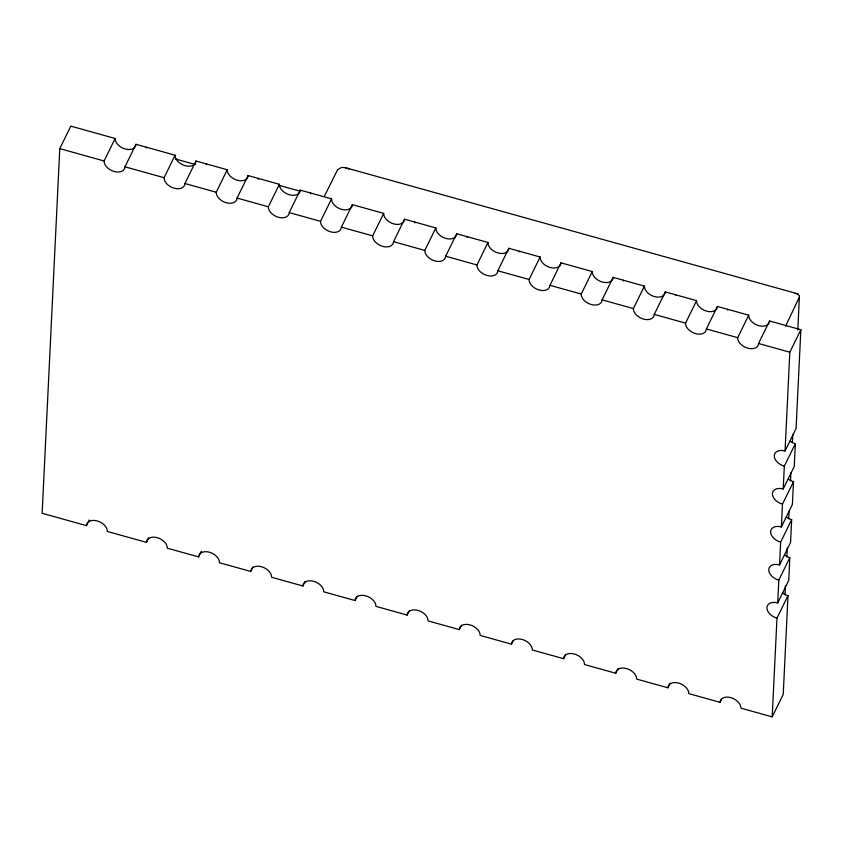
<?xml version="1.0" encoding="UTF-8"?>
<svg xmlns="http://www.w3.org/2000/svg" width="843" height="843" viewBox="0 0 843 843"><rect width="100%" height="100%" fill="white"/><g stroke="black" fill="none" stroke-linecap="round" stroke-linejoin="round"><path stroke-width="1.26" d="M797.826 329.845L799.417 295.946L797.699 293.817L345.103 167.599L341.563 167.43L337.632 169.601L324.313 196.408M194.375 164.438A11.064 7.26 26.1 0 1 182.467 164.701A11.064 7.26 26.1 0 1 175.091 155.207L135.986 144.301A11.064 7.26 26.1 0 1 125.185 148.99A11.064 7.26 26.1 0 1 115.133 138.484L70.801 126.123L59.779 148.621L42.15 513.282L86.471 525.642A11.064 7.26 26.1 0 1 97.272 520.953A11.064 7.26 26.1 0 1 107.335 531.459L146.44 542.365A11.064 7.26 26.1 0 1 157.241 537.676A11.064 7.26 26.1 0 1 167.304 548.182L198.59 556.907A11.064 7.26 26.1 0 1 209.38 552.218A11.064 7.26 26.1 0 1 219.443 562.724L250.74 571.449A11.064 7.26 26.1 0 1 261.53 566.759A11.064 7.26 26.1 0 1 271.594 577.265L302.879 585.99A11.064 7.26 26.1 0 1 313.68 581.301A11.064 7.26 26.1 0 1 323.744 591.807L355.029 600.532A11.064 7.26 26.1 0 1 365.82 595.843A11.064 7.26 26.1 0 1 375.883 606.349L407.169 615.074A11.064 7.26 26.1 0 1 417.97 610.385A11.064 7.26 26.1 0 1 428.033 620.891L459.319 629.616A11.064 7.26 26.1 0 1 470.12 624.926A11.064 7.26 26.1 0 1 480.173 635.432L511.469 644.157A11.064 7.26 26.1 0 1 522.26 639.468A11.064 7.26 26.1 0 1 532.323 649.974L563.609 658.699A11.064 7.26 26.1 0 1 574.41 654.02A11.064 7.26 26.1 0 1 584.473 664.526L615.759 673.251A11.064 7.26 26.1 0 1 626.549 668.562A11.064 7.26 26.1 0 1 636.613 679.068L667.909 687.793A11.064 7.26 26.1 0 1 678.699 683.104A11.064 7.26 26.1 0 1 688.763 693.61L720.048 702.335A11.064 7.26 26.1 0 1 730.849 697.646A11.064 7.26 26.1 0 1 740.913 708.152L772.199 716.877L783.221 694.379L787.994 595.622A11.064 7.26 26.1 0 1 782.831 593.145M772.199 716.877L776.972 618.119L787.994 595.622M776.972 618.119A11.064 7.26 26.1 0 1 766.909 607.613A11.064 7.26 26.1 0 1 777.71 602.924L778.806 580.132L789.828 557.634A11.064 7.26 26.1 0 1 784.664 555.158M778.806 580.132A11.064 7.26 26.1 0 1 768.742 569.626A11.064 7.26 26.1 0 1 779.543 564.936L780.65 542.144L791.661 519.646A11.064 7.26 26.1 0 1 786.498 517.18M780.65 542.144A11.064 7.26 26.1 0 1 770.586 531.638A11.064 7.26 26.1 0 1 781.377 526.949L782.483 504.156L793.505 481.669A11.064 7.26 26.1 0 1 788.342 479.193M782.483 504.156A11.064 7.26 26.1 0 1 772.42 493.65A11.064 7.26 26.1 0 1 783.221 488.961L784.317 466.168L795.339 443.681A11.064 7.26 26.1 0 1 790.176 441.205M784.317 466.168A11.064 7.26 26.1 0 1 774.253 455.673A11.064 7.26 26.1 0 1 785.054 450.984L789.828 352.216L800.85 329.718L769.564 320.993A11.064 7.26 26.1 0 1 758.763 325.683A11.064 7.26 26.1 0 1 748.7 315.177L717.414 306.452A11.064 7.26 26.1 0 1 706.624 311.141A11.064 7.26 26.1 0 1 696.56 300.635L665.275 291.91A11.064 7.26 26.1 0 1 654.474 296.599A11.064 7.26 26.1 0 1 644.41 286.093L613.124 277.368A11.064 7.26 26.1 0 1 602.323 282.057A11.064 7.26 26.1 0 1 592.26 271.551L560.974 262.826A11.064 7.26 26.1 0 1 550.184 267.516A11.064 7.26 26.1 0 1 540.121 257.01L508.835 248.285A11.064 7.26 26.1 0 1 498.034 252.974A11.064 7.26 26.1 0 1 487.971 242.468L456.685 233.743A11.064 7.26 26.1 0 1 445.884 238.432A11.064 7.26 26.1 0 1 435.831 227.926L404.535 219.201A11.064 7.26 26.1 0 1 393.744 223.89A11.064 7.26 26.1 0 1 383.681 213.384L352.395 204.659A11.064 7.26 26.1 0 1 341.594 209.349A11.064 7.26 26.1 0 1 331.531 198.843L300.245 190.118A11.064 7.26 26.1 0 1 289.455 194.796A11.064 7.26 26.1 0 1 279.391 184.301L248.105 175.565A11.064 7.26 26.1 0 1 237.304 180.254A11.064 7.26 26.1 0 1 227.241 169.749L195.955 161.024L184.933 183.521A11.064 7.26 26.1 0 1 174.143 188.21A11.064 7.26 26.1 0 1 164.079 177.704L124.964 166.798A11.064 7.26 26.1 0 1 114.174 171.487A11.064 7.26 26.1 0 1 104.11 160.981L59.779 148.621M785.012 594.873L785.455 585.685M786.856 556.823L787.299 547.644M788.69 518.772L789.08 510.9M790.534 480.731L790.913 472.849M792.378 442.68L792.757 434.809M789.828 557.634L788.732 580.427L777.71 602.924M791.661 519.646L790.565 542.439L779.543 564.936M793.505 481.669L792.399 504.451L781.377 526.949M795.339 443.681L794.232 466.474L783.221 488.961M800.85 329.718L796.077 428.486L785.054 450.984M799.417 297.042L785.497 326.346M104.11 160.981L115.133 138.484M124.964 166.798L135.986 144.301M164.079 177.704L175.091 155.207M789.828 352.216L758.542 343.491A11.064 7.26 26.1 0 1 747.741 348.18A11.064 7.26 26.1 0 1 737.688 337.674L706.392 328.949A11.064 7.26 26.1 0 1 695.601 333.638A11.064 7.26 26.1 0 1 685.538 323.132L654.252 314.407A11.064 7.26 26.1 0 1 643.451 319.097A11.064 7.26 26.1 0 1 633.388 308.591L602.102 299.866A11.064 7.26 26.1 0 1 591.312 304.555A11.064 7.26 26.1 0 1 581.249 294.049L549.963 285.324A11.064 7.26 26.1 0 1 539.162 290.013A11.064 7.26 26.1 0 1 529.098 279.507L497.813 270.782A11.064 7.26 26.1 0 1 487.012 275.471A11.064 7.26 26.1 0 1 476.948 264.965L445.662 256.24A11.064 7.26 26.1 0 1 434.872 260.919A11.064 7.26 26.1 0 1 424.809 250.424L393.523 241.688A11.064 7.26 26.1 0 1 382.722 246.377A11.064 7.26 26.1 0 1 372.659 235.871L341.373 227.146A11.064 7.26 26.1 0 1 330.572 231.836A11.064 7.26 26.1 0 1 320.519 221.33L289.223 212.605A11.064 7.26 26.1 0 1 278.432 217.294A11.064 7.26 26.1 0 1 268.369 206.788L237.083 198.063A11.064 7.26 26.1 0 1 226.282 202.752A11.064 7.26 26.1 0 1 216.219 192.246L227.241 169.749M237.083 198.063L248.105 175.565M86.471 525.642L89.232 520.015M268.369 206.788L279.391 184.301M289.223 212.605L300.245 190.118M146.44 542.365L148.642 537.866M320.519 221.33L331.531 198.843M341.373 227.146L352.395 204.659M198.59 556.907L201.34 551.28M372.659 235.871L383.681 213.384M393.523 241.688L404.535 219.201M250.74 571.449L252.942 566.949M424.809 250.424L435.831 227.926M445.662 256.24L456.685 233.743M302.879 585.99L305.082 581.491M476.948 264.965L487.971 242.468M497.813 270.782L508.835 248.285M355.029 600.532L357.232 596.033M529.098 279.507L540.121 257.01M549.963 285.324L560.974 262.826M407.169 615.074L409.382 610.574M581.249 294.049L592.26 271.551M602.102 299.866L613.124 277.368M459.319 629.616L461.521 625.116M633.388 308.591L644.41 286.093M654.252 314.407L665.275 291.91M511.469 644.157L513.124 640.785M685.538 323.132L696.56 300.635M706.392 328.949L717.414 306.452M563.609 658.699L565.811 654.21M737.688 337.674L748.7 315.177M758.542 343.491L769.564 320.993M615.759 673.251L617.961 668.752M667.909 687.793L670.111 683.294M720.048 702.335L721.703 698.963M795.212 293.49L797.699 293.817M279.444 185.439L300.582 191.329M175.513 158.979L195.597 164.585M184.933 183.521L216.219 192.246M345.103 167.599L349.107 169.074M727.73 309.328L727.783 310.14M675.591 294.787L675.633 295.598M623.441 280.245L623.483 281.056M519.151 251.161L519.193 251.973M467.001 236.62L467.054 237.431M414.851 222.078L414.904 222.889M310.561 192.994L310.614 193.806M258.411 178.442L258.464 179.253M206.272 163.9L206.314 164.712M146.303 147.177L146.345 147.989M195.955 161.024A11.064 7.26 26.1 0 1 195.502 162.899"/></g></svg>
